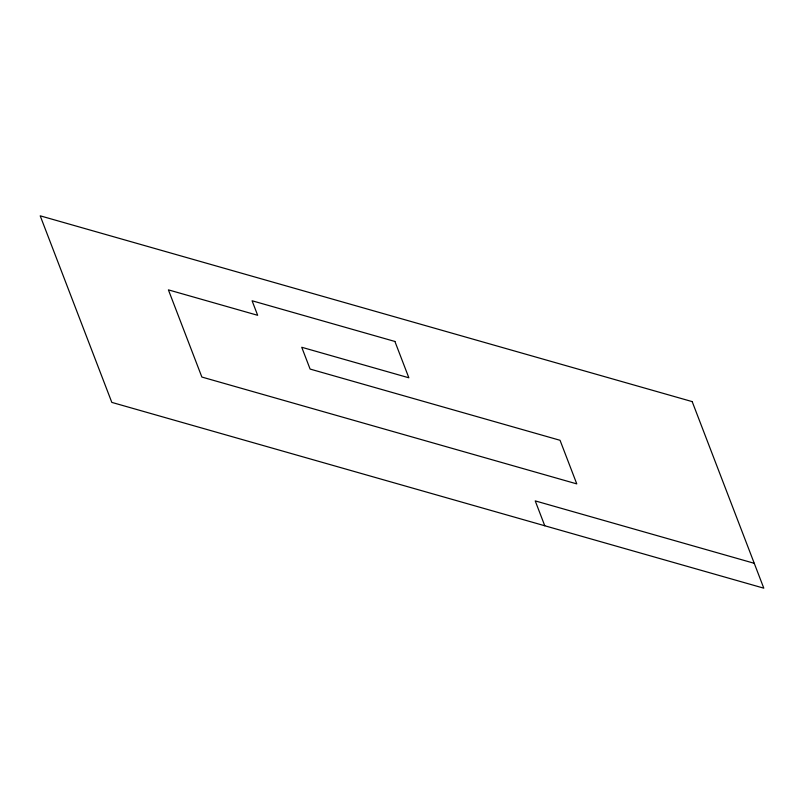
<?xml version="1.0" encoding="UTF-8"?>
<svg xmlns="http://www.w3.org/2000/svg" width="804" height="804" viewBox="0 0 804 804"><rect width="100%" height="100%" fill="white"/><g stroke="black" fill="none" stroke-linecap="round" stroke-linejoin="round"><path stroke-width="1.21" d="M754.252 563.302L535.223 500.892L544.77 525.766M692.184 401.608L40.2 215.824L111.816 402.392L763.8 588.176L692.184 401.608M394.905 341.459L252.084 300.766L257.662 315.299L168.398 289.862L201.864 377.046L576.78 483.887L560.046 440.29L310.103 369.066L301.731 347.268L408.854 377.79L394.905 341.459"/></g></svg>
